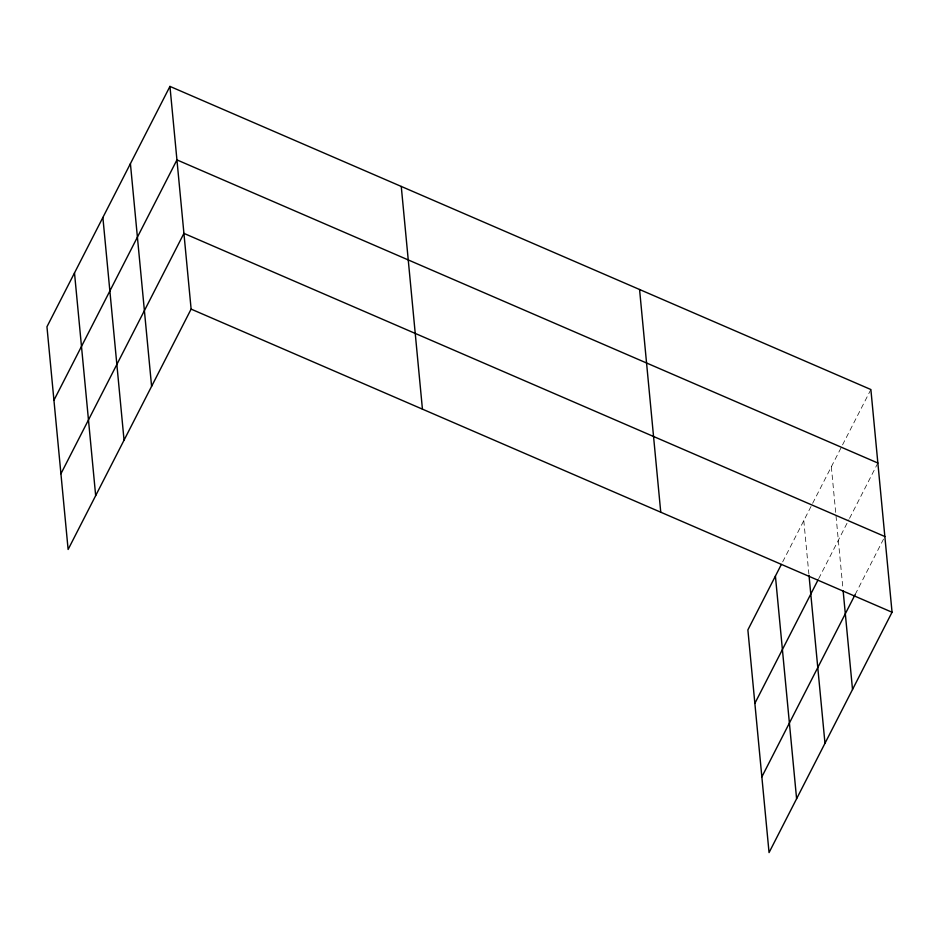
<?xml version="1.0" encoding="UTF-8"?>
<svg xmlns="http://www.w3.org/2000/svg" width="939" height="939" viewBox="0 0 939 939"><rect width="100%" height="100%" fill="white"/><g stroke="black" fill="none" stroke-linecap="round" stroke-linejoin="round"><path stroke-width="0.7" stroke-dasharray="4.7 3.52" d="M782.68 561.874L841.884 446.178M842.541 444.886L870.876 389.532M818.655 578.717L848.868 519.666M849.537 518.387L877.859 463.021M855.206 594.446L883.529 539.092M831.344 466.777L842.987 589.258M803.796 520.605L808.866 573.917"/><path stroke-width="1.41" d="M169.947 86.4L46.95 326.76L68.124 549.468L191.122 309.107L169.947 86.4L870.876 389.532L892.05 612.24L769.053 852.6L747.878 629.893L781.354 564.456M53.934 400.26L176.943 159.9L877.859 463.021M60.929 473.749L183.927 233.388L884.855 536.521M754.862 703.381L817.998 579.997M761.846 776.882L855.206 594.446M191.122 309.107L892.05 612.24M843.128 590.701L852.518 689.484M809.007 575.361L824.982 743.312M775.414 576.065L796.601 798.772M639.565 289.494L660.751 512.201M401.258 186.438L422.433 409.146M130.415 163.644L151.602 386.352M102.879 217.472L124.054 440.18M74.498 272.932L95.672 495.639"/></g></svg>
